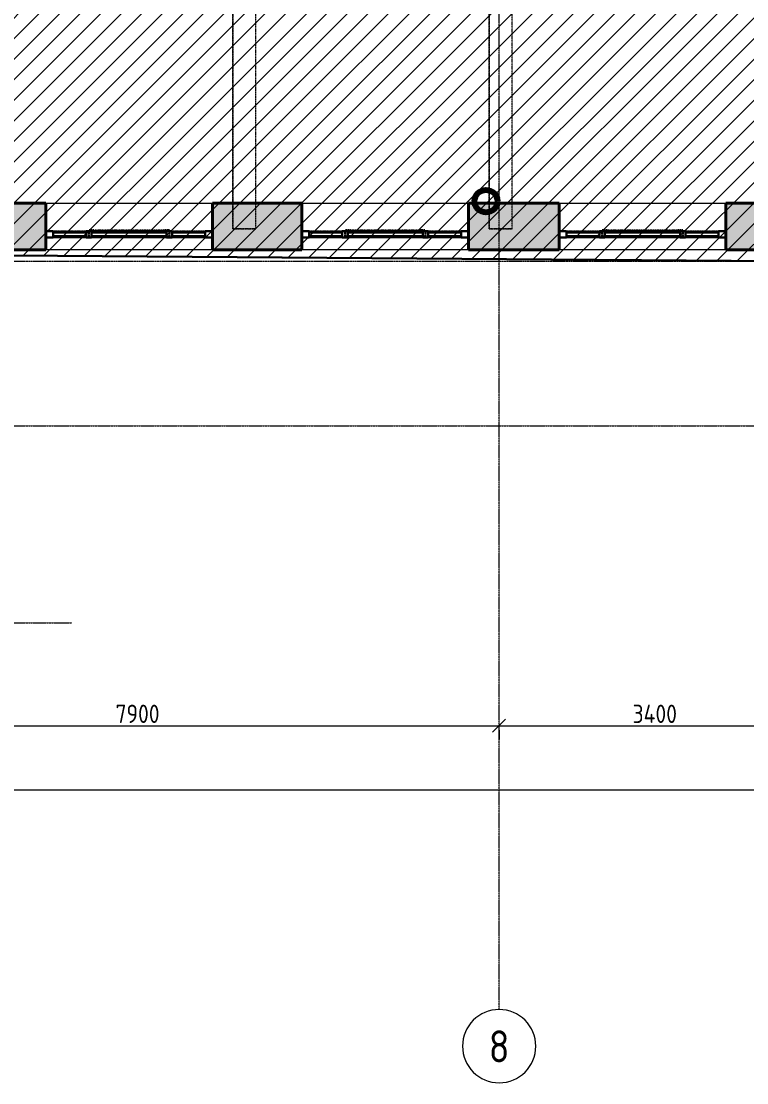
# Model space of a CAD drawing. Header units: millimetres. Extents: x -11886 to 379896, y -8130 to 47743.
# Drawn here: x 141929 to 149854, y -6718 to 4877 of the extents above; entities that cross this region are included whole.
import ezdxf

# ---------------------------------------------------------------- set-up
doc = ezdxf.new("R2010")
doc.units = ezdxf.units.MM
for name, pattern in [('ADSK_Линия сетки', [25, 20, -2.5, 0, -2.5]), ('ADSK_Сверху', [4.5, 3, -1.5]), ('ADSK_Снесено', [4.5, 3, -1.5])]:
    doc.linetypes.add(name, pattern=pattern)
for name, color, linetype, lineweight, true_color in [('_ Окна', 5, 'Continuous', 30, 0x0000ff), ('Витраж', 5, 'Continuous', 18, 0x0000ff), ('Окна', 5, 'Continuous', 18, 0x0000ff), ('Панели витража', 5, 'Continuous', 18, 0x0000ff), ('планы со стояками отопление_dwg', 7, 'Continuous', 9, 0x767676), ('Стены наружные', 1, 'ADSK_Снесено', 18, 0xff0000)]:
    doc.layers.add(name, color=color, linetype=linetype, lineweight=lineweight, true_color=true_color)
for name, color, linetype, lineweight in [('Каркас', 7, 'Continuous', 18), ('Оси', 7, 'Continuous', 9), ('Размеры', 7, 'Continuous', 9), ('стояки', 7, 'Continuous', 9)]:
    doc.layers.add(name, color=color, linetype=linetype, lineweight=lineweight)
doc.styles.add('GOST Common', font='GOST_Common.ttf', dxfattribs={"width": 0.9, "height": 350})
doc.styles.add('GOST Common_1', font='GOST_Common.ttf', dxfattribs={"width": 0.9, "height": 200})
doc.dimstyles.new('ADSK_Основной_2_5_мм', dxfattribs={"dimscale": 304.8, "dimtxt": 251.428749, "dimasz": 0.463911, "dimexe": 0.492126, "dimexo": 0.492126, "dimgap": 0.098425, "dimtad": 1, "dimdec": 1, "dimrnd": 0.1, "dimdsep": 46, "dimtxsty": 'GOST Common_1', "dimblk1": 'OBLIQUE', "dimblk2": 'OBLIQUE', "dimsah": 1, "dimcen": 0.09, "dimdle": 0.492126, "dimazin": 2, "dimtfac": 1, "dimtdec": 4, "dimtix": 1, "dimtmove": 0, "dimatfit": 3, "dimfxl": 1, "dimtvp": 1, "dimtfill": 1, "dimtolj": 1, "dimtzin": 0, "dimlwd": 20, "dimlwe": 20, "dimarcsym": 2})

# ---------------------------------------------------------------- blocks, each defined once
blk = doc.blocks.new('Прямоугольный импост - 70х20_60мм-1225109-02 План 2-го этажа маркировочный')
at = {"layer": 'Витраж', "color": 161, "linetype": 'ADSK_Сверху', "true_color": 0xaaaaff}
for p, q in [((39666, 2435), (39666, 2365)), ((39746, 2435), (39666, 2435)), ((39746, 2365), (39666, 2365)), ((40136, 2435), (40106, 2435)), ((40136, 2365), (40106, 2365))]:
    blk.add_line(p, q, dxfattribs=at)
blk = doc.blocks.new('Прямоугольный импост - 70х20_60мм-1424711-02 План 2-го этажа маркировочный')
at = {"layer": 'Витраж', "color": 161, "linetype": 'ADSK_Сверху', "true_color": 0xaaaaff}
for p, q in [((-80, 35), (0, 35)), ((0, 35), (0, -35)), ((0, -35), (-80, -35))]:
    blk.add_line(p, q, dxfattribs=at)
blk = doc.blocks.new('Прямоугольный импост - 70х20_60мм-1424712-02 План 2-го этажа маркировочный')
at = {"layer": 'Витраж', "color": 161, "linetype": 'ADSK_Сверху', "true_color": 0xaaaaff}
for p, q in [((0, 35), (-80, 35)), ((0, -35), (0, 35)), ((-80, -35), (0, -35))]:
    blk.add_line(p, q, dxfattribs=at)
blk = doc.blocks.new('Прямоугольный импост - 70х20_60мм-1225111-02 План 2-го этажа маркировочный')
at = {"layer": 'Витраж', "color": 161, "linetype": 'ADSK_Сверху', "true_color": 0xaaaaff}
for p, q in [((40166, 2435), (40136, 2435)), ((40166, 2365), (40136, 2365)), ((41016, 2435), (40986, 2435)), ((41016, 2365), (40986, 2365))]:
    blk.add_line(p, q, dxfattribs=at)
blk = doc.blocks.new('Витраж-тент со смещением вовне - 60мм 30 сдвиг-1466942-02 План 2-го этажа маркировочный')
at = {"layer": '_ Окна', "color": 161, "linetype": 'ADSK_Сверху', "true_color": 0xaaaaff}
for p, q in [((-440, 25), (-440, -45)), ((-440, 25), (-410, 25)), ((-440, -45), (-440, 25)), ((440, 25), (410, 25)), ((440, -45), (440, 25)), ((440, -45), (440, 25)), ((-380, -45), (-440, -45)), ((-380, -35), (-380, -45)), ((380, -35), (380, -45)), ((380, -45), (440, -45))]:
    blk.add_line(p, q, dxfattribs=at)
at = {"layer": 'Окна', "color": 161, "linetype": 'ADSK_Сверху', "true_color": 0xaaaaff}
blk.add_line((-380, -45), (380, -45), dxfattribs=at)
blk = doc.blocks.new('Прямоугольный импост - 70х20_60мм-1225113-02 План 2-го этажа маркировочный')
at = {"layer": 'Витраж', "color": 161, "linetype": 'ADSK_Сверху', "true_color": 0xaaaaff}
for p, q in [((41046, 2435), (41016, 2435)), ((41046, 2365), (41016, 2365)), ((41486, 2435), (41406, 2435)), ((41486, 2365), (41406, 2365)), ((41486, 2365), (41486, 2435))]:
    blk.add_line(p, q, dxfattribs=at)
blk = doc.blocks.new('Прямоугольный импост - 70х60мм-1424709-02 План 2-го этажа маркировочный')
at = {"layer": 'Витраж', "color": 161, "linetype": 'ADSK_Сверху', "true_color": 0xaaaaff}
for p, q in [((-30, 35), (30, 35)), ((30, -35), (-30, -35))]:
    blk.add_line(p, q, dxfattribs=at)
blk = doc.blocks.new('Прямоугольный импост - 70х60мм-1225009-02 План 2-го этажа маркировочный')
at = {"layer": 'Витраж', "color": 161, "linetype": 'ADSK_Сверху', "true_color": 0xaaaaff}
for p, q in [((41046, 2435), (41046, 2365)), ((41406, 2435), (41046, 2435)), ((41406, 2365), (41046, 2365)), ((41406, 2365), (41406, 2435))]:
    blk.add_line(p, q, dxfattribs=at)
blk = doc.blocks.new('Прямоугольный импост - 70х60мм-1242018-02 План 2-го этажа маркировочный')
at = {"layer": 'Витраж', "color": 161, "linetype": 'ADSK_Сверху', "true_color": 0xaaaaff}
for p, q in [((40166, 2435), (40166, 2365)), ((40986, 2435), (40166, 2435)), ((40986, 2365), (40166, 2365)), ((40986, 2365), (40986, 2435))]:
    blk.add_line(p, q, dxfattribs=at)
blk = doc.blocks.new('Системная панель - _AR_Стекло_40мм_привязка по центру-V7-02 План 2-го этажа маркировочный')
at = {"layer": 'Панели витража', "lineweight": 30}
for p, q in [((180, 20), (-180, 20)), ((-180, 20), (-180, -20)), ((180, -20), (180, 20)), ((-180, -20), (180, -20))]:
    blk.add_line(p, q, dxfattribs=at)
blk = doc.blocks.new('Прямоугольный импост - 70х40_60мм-V8-02 План 2-го этажа маркировочный')
at = {"layer": 'Витраж'}
for p, q in [((41046, 2435), (41406, 2435)), ((41046, 2365), (41406, 2365))]:
    blk.add_line(p, q, dxfattribs=at)
blk = doc.blocks.new('Прямоугольный импост - 70х20_60мм-1236776-02 План 2-го этажа маркировочный')
at = {"layer": 'Витраж', "lineweight": 30}
for p, q in [((-80, 35), (0, 35)), ((-80, -35), (-80, 35)), ((0, 35), (0, -35)), ((0, -35), (-80, -35))]:
    blk.add_line(p, q, dxfattribs=at)
blk = doc.blocks.new('Прямоугольный импост - 70х20_60мм-1236778-02 План 2-го этажа маркировочный')
at = {"layer": 'Витраж', "lineweight": 30}
for p, q in [((0, 35), (-80, 35)), ((-80, 35), (-80, -35)), ((0, -35), (0, 35)), ((-80, -35), (0, -35))]:
    blk.add_line(p, q, dxfattribs=at)
blk = doc.blocks.new('Прямоугольный импост - 70х40_60мм-V9-02 План 2-го этажа маркировочный')
at = {"layer": 'Витраж'}
for p, q in [((39746, 2435), (40106, 2435)), ((39746, 2365), (40106, 2365))]:
    blk.add_line(p, q, dxfattribs=at)
blk = doc.blocks.new('Системная панель - _AR_Стекло_40мм_привязка по центру-1261423-02 План 2-го этажа маркировочный')
at = {"layer": 'Панели витража', "lineweight": 30}
for p, q in [((410, 20), (-410, 20)), ((-410, 20), (-410, -20)), ((410, -20), (410, 20)), ((-410, -20), (410, -20))]:
    blk.add_line(p, q, dxfattribs=at)
blk = doc.blocks.new('Прямоугольный импост - 70х40_60мм-1229822-02 План 2-го этажа маркировочный')
at = {"layer": 'Витраж'}
for p, q in [((40166, 2435), (40986, 2435)), ((40166, 2365), (40986, 2365))]:
    blk.add_line(p, q, dxfattribs=at)
blk = doc.blocks.new('Прямоугольный импост - 70х60мм-1236773-02 План 2-го этажа маркировочный')
at = {"layer": 'Витраж', "lineweight": 30}
for p, q in [((-30, 35), (30, 35)), ((-30, -35), (-30, 35)), ((30, 35), (30, -35)), ((30, -35), (-30, -35))]:
    blk.add_line(p, q, dxfattribs=at)
blk = doc.blocks.new('Системная панель - _AR_Стекло_40мм_привязка по центру-V10-02 План 2-го этажа маркировочный')
at = {"layer": 'Панели витража', "lineweight": 30}
for p, q in [((180, 20), (-180, 20)), ((-180, 20), (-180, -20)), ((180, -20), (180, 20)), ((-180, -20), (180, -20))]:
    blk.add_line(p, q, dxfattribs=at)
blk = doc.blocks.new('Прямоугольный импост - 70х20_60мм-V11-02 План 2-го этажа маркировочный')
at = {"layer": 'Витраж', "lineweight": 30}
for p, q in [((-80, 35), (0, 35)), ((-80, -35), (-80, 35)), ((0, 35), (0, -35)), ((0, -35), (-80, -35))]:
    blk.add_line(p, q, dxfattribs=at)
blk = doc.blocks.new('Прямоугольный импост - 70х20_60мм-V12-02 План 2-го этажа маркировочный')
at = {"layer": 'Витраж', "lineweight": 30}
for p, q in [((0, 35), (-80, 35)), ((-80, 35), (-80, -35)), ((0, -35), (0, 35)), ((-80, -35), (0, -35))]:
    blk.add_line(p, q, dxfattribs=at)
blk = doc.blocks.new('Системная панель - _AR_Стекло_40мм_привязка по центру-V13-02 План 2-го этажа маркировочный')
at = {"layer": 'Панели витража', "lineweight": 30}
for p, q in [((410, 20), (-410, 20)), ((-410, 20), (-410, -20)), ((410, -20), (410, 20)), ((-410, -20), (410, -20))]:
    blk.add_line(p, q, dxfattribs=at)
blk = doc.blocks.new('Прямоугольный импост - 70х60мм-V14-02 План 2-го этажа маркировочный')
at = {"layer": 'Витраж', "lineweight": 30}
for p, q in [((-30, 35), (30, 35)), ((-30, -35), (-30, 35)), ((30, 35), (30, -35)), ((30, -35), (-30, -35))]:
    blk.add_line(p, q, dxfattribs=at)
blk = doc.blocks.new('Системная панель - _AR_Стекло_40мм_привязка по центру-V15-02 План 2-го этажа маркировочный')
at = {"layer": 'Панели витража', "lineweight": 30}
for p, q in [((180, 20), (-180, 20)), ((-180, 20), (-180, -20)), ((180, -20), (180, 20)), ((-180, -20), (180, -20))]:
    blk.add_line(p, q, dxfattribs=at)
blk = doc.blocks.new('Прямоугольный импост - 70х20_60мм-V16-02 План 2-го этажа маркировочный')
at = {"layer": 'Витраж', "lineweight": 30}
for p, q in [((-80, 35), (0, 35)), ((-80, -35), (-80, 35)), ((0, 35), (0, -35)), ((0, -35), (-80, -35))]:
    blk.add_line(p, q, dxfattribs=at)
blk = doc.blocks.new('Прямоугольный импост - 70х20_60мм-V17-02 План 2-го этажа маркировочный')
at = {"layer": 'Витраж', "lineweight": 30}
for p, q in [((0, 35), (-80, 35)), ((-80, 35), (-80, -35)), ((0, -35), (0, 35)), ((-80, -35), (0, -35))]:
    blk.add_line(p, q, dxfattribs=at)
blk = doc.blocks.new('Системная панель - _AR_Стекло_40мм_привязка по центру-V18-02 План 2-го этажа маркировочный')
at = {"layer": 'Панели витража', "lineweight": 30}
for p, q in [((410, 20), (-410, 20)), ((-410, 20), (-410, -20)), ((410, -20), (410, 20)), ((-410, -20), (410, -20))]:
    blk.add_line(p, q, dxfattribs=at)
blk = doc.blocks.new('Прямоугольный импост - 70х60мм-V19-02 План 2-го этажа маркировочный')
at = {"layer": 'Витраж', "lineweight": 30}
for p, q in [((-30, 35), (30, 35)), ((-30, -35), (-30, 35)), ((30, 35), (30, -35)), ((30, -35), (-30, -35))]:
    blk.add_line(p, q, dxfattribs=at)
blk = doc.blocks.new('планы со стояками отопление_dwg-1484427-02 План 2-го этажа маркировочный')
at = {"layer": 'стояки', "color": 246, "lineweight": 80, "true_color": 0x7f001f}
blk.add_circle((212122, 241318), 124, dxfattribs=at)
blk = doc.blocks.new('Ось сетки - Круг_Ø8 мм-6577-02 План 2-го этажа маркировочный')
at = {"layer": 'Оси', "lineweight": 20}
for start, end in [(360, 180), (180, 360)]:
    blk.add_arc((0, 0), 4, start, end, dxfattribs=at)
blk = doc.blocks.new('_Oblique')
at = {"color": 0, "linetype": 'ByBlock', "lineweight": -2}
blk.add_line((-0.5, -0.5), (0.5, 0.5), dxfattribs=at)
blk = doc.blocks.new('*D1572')
at = {"layer": 'Defpoints', "color": 0, "transparency": 16777216}
for p in [(139249, -2718), (147149, -2718), (147149, -2818)]:
    blk.add_point(p, dxfattribs=at)
at = {"layer": 'Размеры', "color": 0, "lineweight": 20, "transparency": 16777216}
for p, q in [((139099, -2818), (147299, -2818)), ((139249, -2868), (139249, -2968)), ((147149, -2868), (147149, -2968))]:
    blk.add_line(p, q, dxfattribs=at)
at = {"layer": 'Размеры', "color": 0, "lineweight": 20, "transparency": 16777216, "xscale": 141.4, "yscale": 141.4, "zscale": 141.4, "rotation": 180}
blk.add_blockref('_Oblique', (139249, -2818), dxfattribs=at)
at = {"layer": 'Размеры', "color": 0, "lineweight": 20, "transparency": 16777216, "xscale": 141.4, "yscale": 141.4, "zscale": 141.4}
blk.add_blockref('_Oblique', (147149, -2818), dxfattribs=at)
at = {"layer": 'Размеры', "color": 0, "lineweight": 20, "transparency": 16777216, "insert": (143199, -2688), "char_height": 200, "width": 756.84, "attachment_point": 5, "style": 'GOST Common_1', "bg_fill": 3, "box_fill_scale": 1.1, "bg_fill_color": 256, "bg_fill_true_color": 13158600, "bg_fill_transparency": 0}
blk.add_mtext('\\A1;7900', dxfattribs=at)
blk = doc.blocks.new('*D1573')
at = {"layer": 'Defpoints', "color": 0, "transparency": 16777216}
for p in [(147149, -2718), (150549, -2718), (150549, -2818)]:
    blk.add_point(p, dxfattribs=at)
at = {"layer": 'Размеры', "color": 0, "lineweight": 20, "transparency": 16777216}
for p, q in [((146999, -2818), (150699, -2818)), ((147149, -2868), (147149, -2968)), ((150549, -2868), (150549, -2968))]:
    blk.add_line(p, q, dxfattribs=at)
at = {"layer": 'Размеры', "color": 0, "lineweight": 20, "transparency": 16777216, "xscale": 141.4, "yscale": 141.4, "zscale": 141.4, "rotation": 180}
blk.add_blockref('_Oblique', (147149, -2818), dxfattribs=at)
at = {"layer": 'Размеры', "color": 0, "lineweight": 20, "transparency": 16777216, "xscale": 141.4, "yscale": 141.4, "zscale": 141.4}
blk.add_blockref('_Oblique', (150549, -2818), dxfattribs=at)
at = {"layer": 'Размеры', "color": 0, "lineweight": 20, "transparency": 16777216, "insert": (148849, -2688), "char_height": 200, "width": 782.41, "attachment_point": 5, "style": 'GOST Common_1', "bg_fill": 3, "box_fill_scale": 1.1, "bg_fill_color": 256, "bg_fill_true_color": 13158600, "bg_fill_transparency": 0}
blk.add_mtext('\\A1;3400', dxfattribs=at)
blk = doc.blocks.new('*D1686')
at = {"layer": 'Defpoints', "color": 0, "transparency": 16777216}
for p in [(102199, -3418), (164049, -3418), (164049, -3518)]:
    blk.add_point(p, dxfattribs=at)
at = {"layer": 'Размеры', "color": 0, "lineweight": 20, "transparency": 16777216}
for p, q in [((102049, -3518), (164199, -3518)), ((102199, -3568), (102199, -3668)), ((164049, -3568), (164049, -3668))]:
    blk.add_line(p, q, dxfattribs=at)
at = {"layer": 'Размеры', "color": 0, "lineweight": 20, "transparency": 16777216, "xscale": 141.4, "yscale": 141.4, "zscale": 141.4, "rotation": 180}
blk.add_blockref('_Oblique', (102199, -3518), dxfattribs=at)
at = {"layer": 'Размеры', "color": 0, "lineweight": 20, "transparency": 16777216, "xscale": 141.4, "yscale": 141.4, "zscale": 141.4}
blk.add_blockref('_Oblique', (164049, -3518), dxfattribs=at)
at = {"layer": 'Размеры', "color": 0, "lineweight": 20, "transparency": 16777216, "insert": (133124, -3388), "char_height": 200, "width": 889.8, "attachment_point": 5, "style": 'GOST Common_1', "bg_fill": 3, "box_fill_scale": 1.1, "bg_fill_color": 256, "bg_fill_true_color": 13158600, "bg_fill_transparency": 0}
blk.add_mtext('\\A1;61850', dxfattribs=at)

msp = doc.modelspace()

# ---------------------------------------------------------------- hatches: boundary and pattern name
at = {"layer": 'Стены наружные', "linetype": 'Continuous', "true_color": 0xc0c0c0}
h = msp.add_hatch(color=9, dxfattribs=at)
h.paths.add_polyline_path([(150165.66, 2379.5), (150686.33, 2379.5), (150686.33, 2889.5), (149625.02, 2889.5), (149625.02, 2379.5)])
h.paths.add_polyline_path([(147805.02, 2379.5), (147805.02, 2889.5), (146815.58, 2889.5), (146815.58, 2379.5), (147624.34, 2379.5)])
h.paths.add_polyline_path([(144016.98, 2379.5), (144995.58, 2379.5), (144995.58, 2889.5), (144016.98, 2889.5), (144016.98, 2714.83)])
h.paths.add_polyline_path([(141209.01, 2379.5), (142196.98, 2379.5), (142196.98, 2889.5), (141209.01, 2889.5), (141209.01, 2714.83)])
h.paths.add_polyline_path([(138659.84, 2379.5), (139389.01, 2379.5), (139389.01, 2889.5), (138360.26, 2889.5), (138360.26, 2379.5)])
h.paths.add_polyline_path([(135333.35, 2379.5), (136540.26, 2379.5), (136540.26, 2889.5), (135333.35, 2889.5), (135333.35, 2714.83)])
h.paths.add_polyline_path([(132532.86, 2379.5), (133933.35, 2379.5), (133933.35, 2889.5), (132532.86, 2889.5), (132532.86, 2714.83)])
h.paths.add_polyline_path([(131132.86, 2379.5), (131132.86, 2889.5), (129903.4, 2889.5), (129903.4, 2379.5), (130908.57, 2379.5)])
h.paths.add_polyline_path([(127919.58, 2379.5), (128083.4, 2379.5), (128083.4, 2889.5), (127094.76, 2889.5), (127094.76, 2379.5), (127293.77, 2379.5)])
h.paths.add_polyline_path([(125274.76, 2379.5), (125274.76, 2889.5), (124257.12, 2889.5), (124257.12, 2379.5), (124752.45, 2379.5)])
h.paths.add_polyline_path([(116412.4, 2379.5), (116813.14, 2379.5), (116813.14, 2889.5), (116412.4, 2889.5), (116412.4, 2749.37)])
h.paths.add_polyline_path([(122004.71, 2379.5), (122437.12, 2379.5), (122437.12, 2889.5), (121410.9, 2889.5), (121410.9, 2379.5)])
h.paths.add_polyline_path([(119590.9, 2379.5), (119590.9, 2889.5), (118633.14, 2889.5), (118633.14, 2379.5)])

# ---------------------------------------------------------------- linework, layer by layer
at = {"layer": 'Каркас', "color": 253, "linetype": 'ADSK_Сверху', "true_color": 0xb2b2b2}
for p, q in [((144240.34, 8999.43), (144240.34, 2610.02)), ((144490.34, 2610.02), (144490.34, 8999.43)), ((147040.34, 8999.43), (147040.34, 2610.02)), ((147290.34, 2610.02), (147290.34, 8999.43)), ((144490.34, 2610.02), (144240.34, 2610.02)), ((147290.34, 2610.02), (147040.34, 2610.02))]:
    msp.add_line(p, q, dxfattribs=at)
at = {"layer": 'Каркас', "color": 253, "linetype": 'ADSK_Сверху', "true_color": 0xaaaaaa}
for p, q in [((144240.34, 2610.02), (144240.34, 8999.43)), ((144490.34, 2610.02), (144490.34, 8999.43)), ((147040.34, 2610.02), (147040.34, 8999.43)), ((147290.34, 2610.02), (147290.34, 8999.43)), ((144240.34, 2610.02), (144490.34, 2610.02)), ((147040.34, 2610.02), (147290.34, 2610.02))]:
    msp.add_line(p, q, dxfattribs=at)
at = {"layer": 'Оси', "linetype": 'ADSK_Линия сетки'}
for p, q in [((147149.31, -5917.65), (147149.31, 21818.8)), ((97053.17, 2256.79), (165281.12, 2256.79)), ((97053.17, 456.79), (165281.12, 456.79)), ((97053.17, -1693.21), (142481.76, -1693.21))]:
    msp.add_line(p, q, dxfattribs=at)
at = {"layer": 'Стены наружные', "color": 18, "linetype": 'Continuous', "lineweight": 40, "true_color": 0x000000}
for p, q in [((142196.98, 2889.5), (141789.27, 2889.5)), ((142196.98, 2379.5), (142196.98, 2889.5)), ((144995.58, 2889.5), (144016.98, 2889.5)), ((144016.98, 2889.5), (144016.98, 2379.5)), ((144995.58, 2379.5), (144995.58, 2889.5)), ((147805.02, 2889.5), (146815.58, 2889.5)), ((146815.58, 2889.5), (146815.58, 2379.5)), ((147805.02, 2379.5), (147805.02, 2889.5)), ((150323.89, 2889.5), (149625.02, 2889.5)), ((149625.02, 2889.5), (149625.02, 2379.5)), ((141209.01, 2379.5), (142196.98, 2379.5)), ((144016.98, 2379.5), (144995.58, 2379.5)), ((146815.58, 2379.5), (147805.02, 2379.5)), ((149625.02, 2379.5), (150176.33, 2379.5))]:
    msp.add_line(p, q, dxfattribs=at)
at = {"layer": 'Стены наружные', "color": 18, "linetype": 'Continuous', "true_color": 0x000000}
for p, q in [((142196.98, 2889.5), (144016.98, 2889.5)), ((144995.58, 2889.5), (146815.58, 2889.5)), ((147805.02, 2889.5), (149625.02, 2889.5)), ((144016.98, 2379.5), (142196.98, 2379.5)), ((146815.58, 2379.5), (144995.58, 2379.5)), ((149625.02, 2379.5), (147805.02, 2379.5))]:
    msp.add_line(p, q, dxfattribs=at)

# ---------------------------------------------------------------- block references
at = {"layer": '_ Окна', "color": 161, "linetype": 'ADSK_Сверху', "true_color": 0xaaaaff, "rotation": 180}
for p in [(143106.98, 2549.5), (145905.58, 2549.5), (148715.02, 2549.5)]:
    msp.add_blockref('Витраж-тент со смещением вовне - 60мм 30 сдвиг-1466942-02 План 2-го этажа маркировочный', p, dxfattribs=at)
at = {"layer": 'Витраж', "color": 161, "linetype": 'ADSK_Сверху', "true_color": 0xaaaaff}
for name, p in [('Прямоугольный импост - 70х20_60мм-1225109-02 План 2-го этажа маркировочный', (102531.35, 150)), ('Прямоугольный импост - 70х60мм-1225009-02 План 2-го этажа маркировочный', (101231.35, 150)), ('Прямоугольный импост - 70х20_60мм-1225111-02 План 2-го этажа маркировочный', (102531.35, 150)), ('Прямоугольный импост - 70х60мм-1242018-02 План 2-го этажа маркировочный', (102531.35, 150)), ('Прямоугольный импост - 70х20_60мм-1225113-02 План 2-го этажа маркировочный', (102531.35, 150)), ('Прямоугольный импост - 70х60мм-1225009-02 План 2-го этажа маркировочный', (102531.35, 150)), ('Прямоугольный импост - 70х20_60мм-1424712-02 План 2-го этажа маркировочный', (144016.98, 2549.5)), ('Прямоугольный импост - 70х20_60мм-1225109-02 План 2-го этажа маркировочный', (105329.96, 150)), ('Прямоугольный импост - 70х60мм-1225009-02 План 2-го этажа маркировочный', (104029.96, 150)), ('Прямоугольный импост - 70х20_60мм-1225111-02 План 2-го этажа маркировочный', (105329.96, 150)), ('Прямоугольный импост - 70х60мм-1242018-02 План 2-го этажа маркировочный', (105329.96, 150)), ('Прямоугольный импост - 70х20_60мм-1225113-02 План 2-го этажа маркировочный', (105329.96, 150)), ('Прямоугольный импост - 70х60мм-1225009-02 План 2-го этажа маркировочный', (105329.96, 150)), ('Прямоугольный импост - 70х20_60мм-1424712-02 План 2-го этажа маркировочный', (146815.58, 2549.5)), ('Прямоугольный импост - 70х20_60мм-1225109-02 План 2-го этажа маркировочный', (108139.4, 150)), ('Прямоугольный импост - 70х60мм-1225009-02 План 2-го этажа маркировочный', (106839.4, 150)), ('Прямоугольный импост - 70х20_60мм-1225111-02 План 2-го этажа маркировочный', (108139.4, 150)), ('Прямоугольный импост - 70х60мм-1242018-02 План 2-го этажа маркировочный', (108139.4, 150)), ('Прямоугольный импост - 70х20_60мм-1225113-02 План 2-го этажа маркировочный', (108139.4, 150)), ('Прямоугольный импост - 70х60мм-1225009-02 План 2-го этажа маркировочный', (108139.4, 150)), ('Прямоугольный импост - 70х20_60мм-1424712-02 План 2-го этажа маркировочный', (149625.02, 2549.5))]:
    msp.add_blockref(name, p, dxfattribs=at)
at = {"layer": 'Витраж', "color": 161, "linetype": 'ADSK_Сверху', "true_color": 0xaaaaff, "extrusion": (0, 0, -1)}
for name, p in [('Прямоугольный импост - 70х20_60мм-1424711-02 План 2-го этажа маркировочный', (-142196.98, 2549.5)), ('Прямоугольный импост - 70х60мм-1424709-02 План 2-го этажа маркировочный', (-142666.98, 2549.5)), ('Прямоугольный импост - 70х60мм-1424709-02 План 2-го этажа маркировочный', (-143546.98, 2549.5)), ('Прямоугольный импост - 70х20_60мм-1424711-02 План 2-го этажа маркировочный', (-144995.58, 2549.5)), ('Прямоугольный импост - 70х60мм-1424709-02 План 2-го этажа маркировочный', (-145465.58, 2549.5)), ('Прямоугольный импост - 70х60мм-1424709-02 План 2-го этажа маркировочный', (-146345.58, 2549.5)), ('Прямоугольный импост - 70х20_60мм-1424711-02 План 2-го этажа маркировочный', (-147805.02, 2549.5)), ('Прямоугольный импост - 70х60мм-1424709-02 План 2-го этажа маркировочный', (-148275.02, 2549.5)), ('Прямоугольный импост - 70х60мм-1424709-02 План 2-го этажа маркировочный', (-149155.02, 2549.5))]:
    msp.add_blockref(name, p, dxfattribs=at)
at = {"layer": 'Витраж', "extrusion": (0, 0, -1)}
for name, p in [('Прямоугольный импост - 70х20_60мм-V16-02 План 2-го этажа маркировочный', (-142196.98, 2549.5)), ('Прямоугольный импост - 70х60мм-V19-02 План 2-го этажа маркировочный', (-142666.98, 2549.5)), ('Прямоугольный импост - 70х60мм-V19-02 План 2-го этажа маркировочный', (-143546.98, 2549.5)), ('Прямоугольный импост - 70х20_60мм-V11-02 План 2-го этажа маркировочный', (-144995.58, 2549.5)), ('Прямоугольный импост - 70х60мм-V14-02 План 2-го этажа маркировочный', (-145465.58, 2549.5)), ('Прямоугольный импост - 70х60мм-V14-02 План 2-го этажа маркировочный', (-146345.58, 2549.5)), ('Прямоугольный импост - 70х20_60мм-1236776-02 План 2-го этажа маркировочный', (-147805.02, 2549.5)), ('Прямоугольный импост - 70х60мм-1236773-02 План 2-го этажа маркировочный', (-148275.02, 2549.5)), ('Прямоугольный импост - 70х60мм-1236773-02 План 2-го этажа маркировочный', (-149155.02, 2549.5))]:
    msp.add_blockref(name, p, dxfattribs=at)
at = {"layer": 'Витраж'}
for name, p in [('Прямоугольный импост - 70х40_60мм-V9-02 План 2-го этажа маркировочный', (102531.35, 150)), ('Прямоугольный импост - 70х40_60мм-1229822-02 План 2-го этажа маркировочный', (102531.35, 150)), ('Прямоугольный импост - 70х40_60мм-V8-02 План 2-го этажа маркировочный', (102531.35, 150)), ('Прямоугольный импост - 70х20_60мм-V17-02 План 2-го этажа маркировочный', (144016.98, 2549.5)), ('Прямоугольный импост - 70х40_60мм-V9-02 План 2-го этажа маркировочный', (105329.96, 150)), ('Прямоугольный импост - 70х40_60мм-1229822-02 План 2-го этажа маркировочный', (105329.96, 150)), ('Прямоугольный импост - 70х40_60мм-V8-02 План 2-го этажа маркировочный', (105329.96, 150)), ('Прямоугольный импост - 70х20_60мм-V12-02 План 2-го этажа маркировочный', (146815.58, 2549.5)), ('Прямоугольный импост - 70х40_60мм-V9-02 План 2-го этажа маркировочный', (108139.4, 150)), ('Прямоугольный импост - 70х40_60мм-1229822-02 План 2-го этажа маркировочный', (108139.4, 150)), ('Прямоугольный импост - 70х40_60мм-V8-02 План 2-го этажа маркировочный', (108139.4, 150)), ('Прямоугольный импост - 70х20_60мм-1236778-02 План 2-го этажа маркировочный', (149625.02, 2549.5))]:
    msp.add_blockref(name, p, dxfattribs=at)
at = {"layer": 'Оси', "lineweight": 20, "xscale": 99.99999999999993, "yscale": 99.99999999999993, "zscale": 99.99999999999993}
msp.add_blockref('Ось сетки - Круг_Ø8 мм-6577-02 План 2-го этажа маркировочный', (147149.31, -6317.65), dxfattribs=at)
at = {"layer": 'Панели витража', "rotation": 180}
for name, p in [('Системная панель - _AR_Стекло_40мм_привязка по центру-V15-02 План 2-го этажа маркировочный', (142456.98, 2549.5)), ('Системная панель - _AR_Стекло_40мм_привязка по центру-V18-02 План 2-го этажа маркировочный', (143106.98, 2549.5)), ('Системная панель - _AR_Стекло_40мм_привязка по центру-V15-02 План 2-го этажа маркировочный', (143756.98, 2549.5)), ('Системная панель - _AR_Стекло_40мм_привязка по центру-V10-02 План 2-го этажа маркировочный', (145255.58, 2549.5)), ('Системная панель - _AR_Стекло_40мм_привязка по центру-V13-02 План 2-го этажа маркировочный', (145905.58, 2549.5)), ('Системная панель - _AR_Стекло_40мм_привязка по центру-V10-02 План 2-го этажа маркировочный', (146555.58, 2549.5)), ('Системная панель - _AR_Стекло_40мм_привязка по центру-V7-02 План 2-го этажа маркировочный', (148065.02, 2549.5)), ('Системная панель - _AR_Стекло_40мм_привязка по центру-1261423-02 План 2-го этажа маркировочный', (148715.02, 2549.5)), ('Системная панель - _AR_Стекло_40мм_привязка по центру-V7-02 План 2-го этажа маркировочный', (149365.02, 2549.5))]:
    msp.add_blockref(name, p, dxfattribs=at)
at = {"layer": 'планы со стояками отопление_dwg', "color": 6, "true_color": 0xff00ff}
msp.add_blockref('планы со стояками отопление_dwg-1484427-02 План 2-го этажа маркировочный', (-65116.64, -238406.38), dxfattribs=at)

# ---------------------------------------------------------------- texts
at = {"layer": 'Оси', "insert": (147035.53, -6145.11), "char_height": 350, "width": 274.1771, "attachment_point": 1, "style": 'GOST Common'}
msp.add_mtext('\\fGOST Common|b0|i0|c204|p34|;\\W.9;8', dxfattribs=at)

# ---------------------------------------------------------------- next in the draw order: dimensions: what is measured, and where the dimension line sits
at = {"layer": 'Размеры', "lineweight": 20}
for base, p1, p2, override, picture, middle in [((147149.31, -2817.91), (139249.31, -2717.92), (147149.31, -2717.92), {"dimpost": '<>', "dimfxl": 7900}, '*D1572', (143199.31, -2687.91)), ((164049.31, -3517.91), (102199.31, -3417.92), (164049.31, -3417.92), {"dimpost": '<>', "dimfxl": 61850}, '*D1686', (133124.31, -3387.91))]:
    dim = msp.add_linear_dim(base=base, p1=p1, p2=p2, dimstyle='ADSK_Основной_2_5_мм', override=override, dxfattribs=at)
    dim.commit()
    dim.dimension.update_dxf_attribs({"geometry": picture, "text_midpoint": middle})

# ---------------------------------------------------------------- next in the draw order: dimensions: what is measured, and where the dimension line sits
dim = msp.add_linear_dim(base=(150549.31, -2817.91), p1=(147149.31, -2717.92), p2=(150549.31, -2717.92), dimstyle='ADSK_Основной_2_5_мм', override={"dimpost": '<>', "dimfxl": 3400}, dxfattribs=at)
dim.commit()
dim.dimension.update_dxf_attribs({"geometry": '*D1573', "text_midpoint": (148849.31, -2687.91)})

# ---------------------------------------------------------------- next in the draw order: hatches: boundary and pattern name
at = {"lineweight": 13, "true_color": 0x636466, "transparency": 33554559}
h = msp.add_hatch(dxfattribs=at)
h.set_pattern_fill('ANSI31', color=251, scale=50)
h.set_pattern_definition([(45, (108139.4, 85026.59), (-112.2532, 112.2532), [])])
h.paths.add_polyline_path([(158072.8, 8682.3), (164353.35, 8682.3), (164172.02, 43909.21), (154172.61, 43909.21), (154172.61, 21084.06), (154859.25, 21054.57), (154861.07, 11328.12), (108910.53, 11328.12), (108910.53, 8679.25), (108429.9, 8679.25), (108429.9, 456.79), (116412.4, 422.02), (116412.4, 2336.48), (127112.04, 2336.48), (127112.04, -2582.57), (139475.8, -2582.57), (139475.8, 2335.74), (150176.33, 2256.79), (150176.33, 300.23), (158072.8, 300.23)])

# ---------------------------------------------------------------- next in the draw order: linework, layer by layer
at = {"color": 251, "lineweight": 30, "true_color": 0x636466}
msp.add_lwpolyline([(154172.61, 21084.06), (154172.61, 43909.21), (164172.02, 43909.21), (164353.35, 8682.3), (158072.8, 8682.3), (158072.8, 300.23), (150176.33, 300.23), (150176.33, 2256.79), (139375.37, 2336.48), (139475.8, 2335.74), (139475.8, -2582.57), (127112.04, -2582.57), (127112.04, 2336.48), (116412.4, 2336.48), (116412.4, 422.02), (108429.9, 456.79), (108429.9, 8679.25)], dxfattribs=at)

doc.saveas('drawing.dxf')
